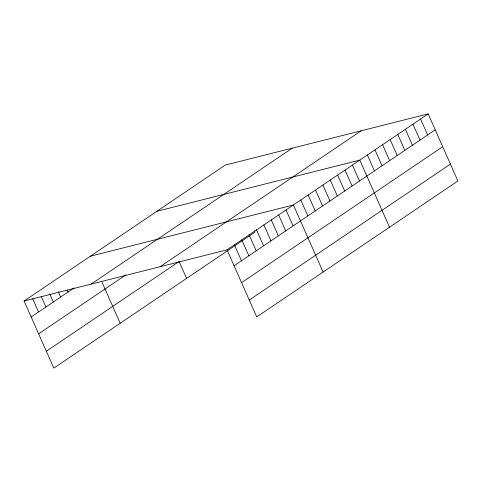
<?xml version="1.0" encoding="UTF-8"?>
<svg xmlns="http://www.w3.org/2000/svg" width="482" height="482" viewBox="0 0 482 482"><rect width="100%" height="100%" fill="white"/><g stroke="black" fill="none" stroke-linecap="round" stroke-linejoin="round"><path stroke-width="0.72" d="M254.4 230.86L254.978 232.161L53.827 368.109L24.1 301.021L225.251 165.073L428.173 113.891L457.9 180.979L256.749 316.927L227.022 249.839L428.173 113.891M31.161 316.957L74.186 287.881M91.062 284.133L292.213 148.185M38.644 333.839L125.916 274.854M160.06 266.727L361.205 130.785M46.35 351.227L179.105 261.503L186.588 278.379M234.083 265.781L435.234 129.833M241.566 282.657L442.717 146.715M249.272 300.051L450.423 164.103M156.861 211.297L359.783 160.114L389.51 227.203M90.477 256.159L293.399 204.977L323.133 272.065M24.1 301.021L227.022 249.839M420.575 119.03L427.636 134.972M412.972 124.163L420.039 140.105M405.374 129.303L412.435 145.239M397.777 134.436L404.838 150.378M390.179 139.569L397.24 155.511M382.575 144.708L389.643 160.651M374.978 149.842L382.039 165.784M367.38 154.981L374.442 170.917M352.402 165.097L359.47 181.039M345.028 170.086L352.095 186.022M337.653 175.068L344.72 191.011M330.278 180.051L337.34 195.993M322.904 185.04L329.965 200.976M315.529 190.022L322.591 205.965M308.155 195.005L315.216 210.947M300.774 199.994L307.841 215.93M286.025 209.959L293.092 225.901M278.65 214.948L285.712 230.884M271.276 219.931L278.337 235.873M263.901 224.919L270.962 240.855M256.526 229.902L263.588 245.838M249.146 234.885L256.213 250.827M241.771 239.873L248.839 255.809M234.397 244.856L241.464 260.798M101.569 281.187L120.211 323.247M67.161 290.043L68.04 292.038M58.31 291.706L60.666 297.02M49.76 294.038L53.291 302.003M41.205 296.364L45.917 306.992M32.656 298.689L38.542 311.974"/></g></svg>
